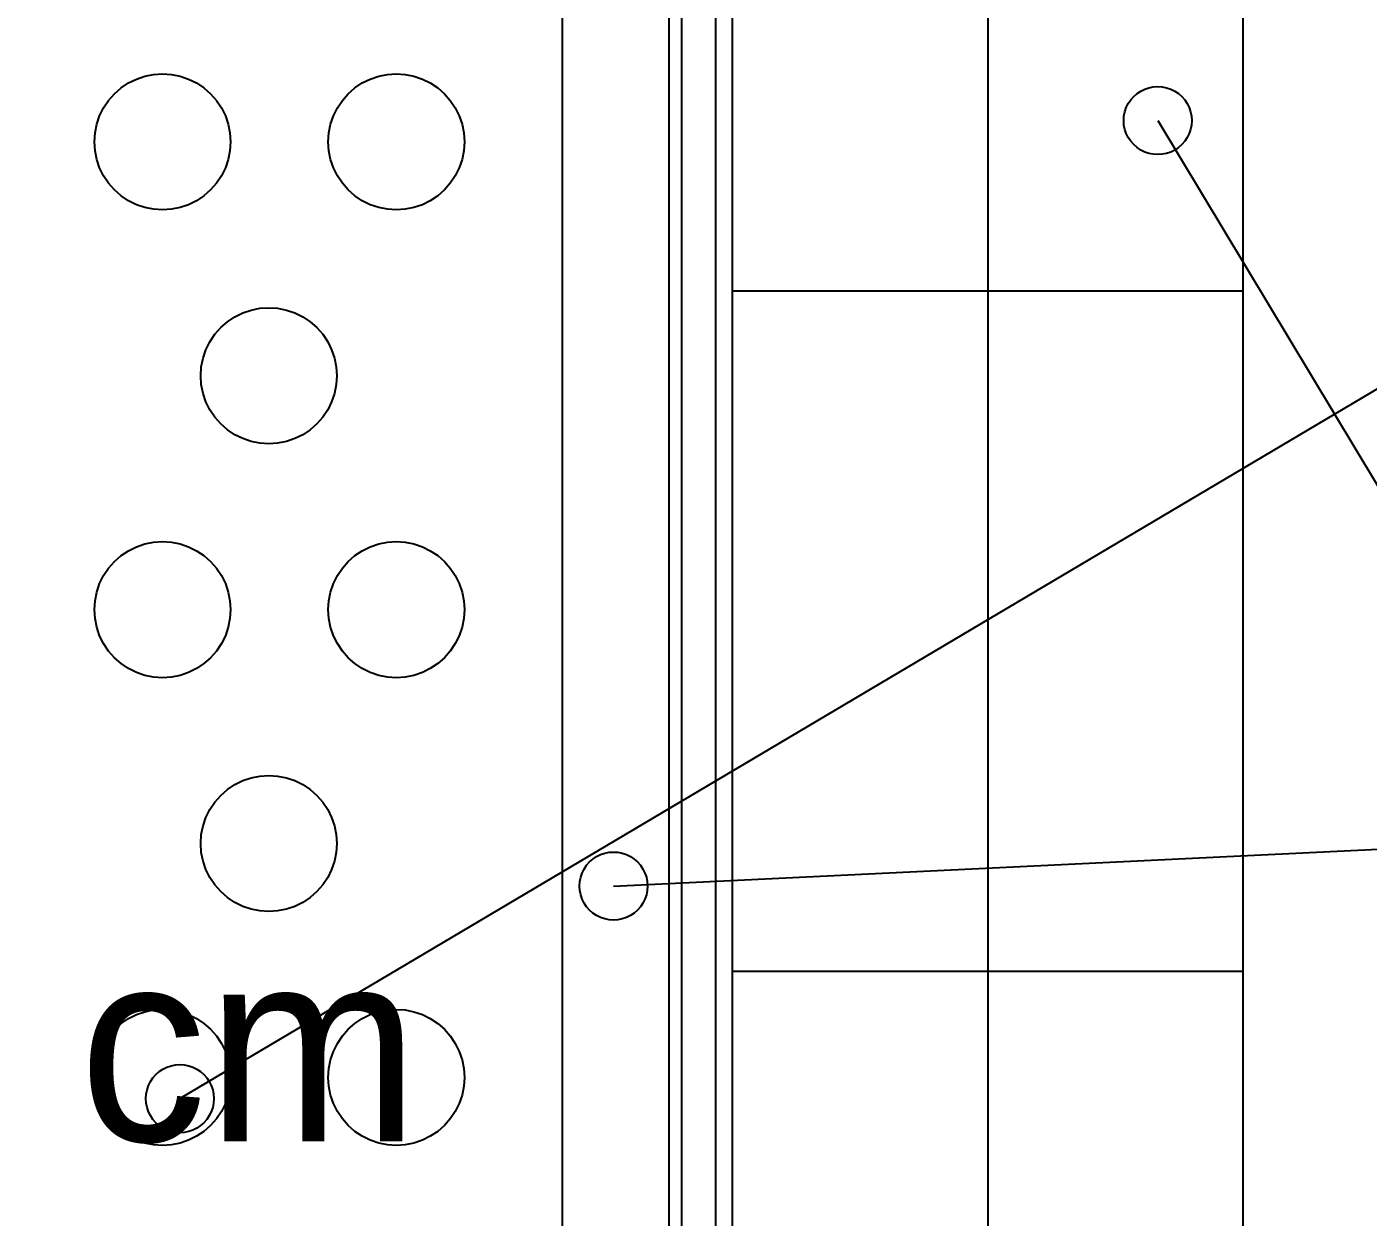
# Model space of a CAD drawing. Header units: millimetres. Extents: x 0 to 3648, y 0 to 594.
# Drawn here: x 1621.06 to 1645.62, y 403.71 to 425.49 of the extents above; entities that cross this region are included whole.
import ezdxf

# ---------------------------------------------------------------- set-up
doc = ezdxf.new("R2010")
doc.units = ezdxf.units.MM
for name, color, linetype in [('ALVENARIA', 8, 'CONTINUOUS'), ('ARMADURAS', 1, 'CONTINUOUS'), ('COTAS', 4, 'CONTINUOUS'), ('FORMAS', 7, 'CONTINUOUS'), ('SECUNDARIAS', 8, 'CONTINUOUS'), ('TEXTOS', 2, 'CONTINUOUS')]:
    doc.layers.add(name, color=color, linetype=linetype)

msp = doc.modelspace()

# ---------------------------------------------------------------- linework, layer by layer
at = {"layer": 'ALVENARIA'}
for p, q in [((1633.97847, 420.66487), (1643.31891, 420.66487)), ((1633.97847, 408.21082), (1643.31891, 408.21082))]:
    msp.add_line(p, q, dxfattribs=at)
at = {"layer": 'ARMADURAS'}
for p, q in [((1638.64869, 444.01621), (1638.64869, 345.94054)), ((1633.04422, 443.23784), (1633.04422, 343.6054))]:
    msp.add_line(p, q, dxfattribs=at)
at = {"layer": 'COTAS'}
for p, q in [((1623.85927, 405.87567), (1667.44852, 431.71783)), ((1641.52379, 424.35368), (1641.60091, 424.37986)), ((1641.60091, 424.37986), (1641.68079, 424.39576)), ((1641.68079, 424.39576), (1641.76217, 424.40108)), ((1641.76217, 424.40108), (1641.8433, 424.39576)), ((1641.8433, 424.39576), (1641.92318, 424.37986)), ((1641.92318, 424.37986), (1642.0003, 424.35368)), ((1641.22281, 424.08974), (1641.26813, 424.15746)), ((1641.26813, 424.15746), (1641.32171, 424.21869)), ((1641.32171, 424.21869), (1641.38306, 424.2724)), ((1641.38306, 424.2724), (1641.45067, 424.31765)), ((1641.45067, 424.31765), (1641.52379, 424.35368)), ((1642.0003, 424.35368), (1642.07342, 424.31765)), ((1642.07342, 424.31765), (1642.14128, 424.2724)), ((1642.14128, 424.2724), (1642.20237, 424.21869)), ((1642.20237, 424.21869), (1642.25621, 424.15746)), ((1642.25621, 424.15746), (1642.30128, 424.08974)), ((1641.14468, 423.85965), (1641.16071, 423.93954)), ((1641.16071, 423.93954), (1641.18675, 424.01668)), ((1641.18675, 424.01668), (1641.22281, 424.08974)), ((1642.30128, 424.08974), (1642.33734, 424.01668)), ((1642.33734, 424.01668), (1642.36363, 423.93954)), ((1642.36363, 423.93954), (1642.37941, 423.85965)), ((1641.13942, 423.77838), (1641.14468, 423.85965)), ((1641.14468, 423.69709), (1641.13942, 423.77838)), ((1641.16071, 423.61722), (1641.14468, 423.69709)), ((1641.76217, 423.77838), (1667.44852, 381.12324)), ((1642.37941, 423.69709), (1642.36363, 423.61722)), ((1642.37941, 423.85965), (1642.38492, 423.77838)), ((1642.38492, 423.77838), (1642.37941, 423.69709)), ((1641.18675, 423.54008), (1641.16071, 423.61722)), ((1641.22281, 423.46702), (1641.18675, 423.54008)), ((1641.26813, 423.3993), (1641.22281, 423.46702)), ((1641.32171, 423.33807), (1641.26813, 423.3993)), ((1642.25621, 423.3993), (1642.20237, 423.33807)), ((1642.30128, 423.46702), (1642.25621, 423.3993)), ((1642.33734, 423.54008), (1642.30128, 423.46702)), ((1642.36363, 423.61722), (1642.33734, 423.54008)), ((1641.38306, 423.28435), (1641.32171, 423.33807)), ((1641.45067, 423.2391), (1641.38306, 423.28435)), ((1641.52379, 423.20307), (1641.45067, 423.2391)), ((1641.60091, 423.17689), (1641.52379, 423.20307)), ((1641.68079, 423.161), (1641.60091, 423.17689)), ((1641.76217, 423.15568), (1641.68079, 423.161)), ((1641.8433, 423.161), (1641.76217, 423.15568)), ((1641.92318, 423.17689), (1641.8433, 423.161)), ((1642.0003, 423.20307), (1641.92318, 423.17689)), ((1642.07342, 423.2391), (1642.0003, 423.20307)), ((1642.14128, 423.28435), (1642.07342, 423.2391)), ((1642.20237, 423.33807), (1642.14128, 423.28435)), ((1631.79898, 409.76757), (1667.44852, 411.48)), ((1631.5606, 410.34287), (1631.63772, 410.36905)), ((1631.63772, 410.36905), (1631.7176, 410.38495)), ((1631.7176, 410.38495), (1631.79898, 410.39027)), ((1631.79898, 410.39027), (1631.88011, 410.38495)), ((1631.88011, 410.38495), (1631.95999, 410.36905)), ((1631.95999, 410.36905), (1632.03711, 410.34287)), ((1631.25962, 410.07891), (1631.30494, 410.14665)), ((1631.30494, 410.14665), (1631.35852, 410.20789)), ((1631.35852, 410.20789), (1631.41987, 410.2616)), ((1631.41987, 410.2616), (1631.48748, 410.30684)), ((1631.48748, 410.30684), (1631.5606, 410.34287)), ((1632.03711, 410.34287), (1632.11023, 410.30684)), ((1632.11023, 410.30684), (1632.17808, 410.2616)), ((1632.17808, 410.2616), (1632.23918, 410.20789)), ((1632.23918, 410.20789), (1632.29277, 410.14665)), ((1632.29277, 410.14665), (1632.33809, 410.07891)), ((1631.18149, 409.84884), (1631.19752, 409.92874)), ((1631.19752, 409.92874), (1631.22356, 410.00586)), ((1631.22356, 410.00586), (1631.25962, 410.07891)), ((1632.33809, 410.07891), (1632.37415, 410.00586)), ((1632.37415, 410.00586), (1632.40044, 409.92874)), ((1632.40044, 409.92874), (1632.41622, 409.84884)), ((1631.17623, 409.76757), (1631.18149, 409.84884)), ((1631.18149, 409.68629), (1631.17623, 409.76757)), ((1631.19752, 409.60641), (1631.18149, 409.68629)), ((1632.41622, 409.68629), (1632.40044, 409.60641)), ((1632.41622, 409.84884), (1632.42147, 409.76757)), ((1632.42147, 409.76757), (1632.41622, 409.68629)), ((1631.22356, 409.52927), (1631.19752, 409.60641)), ((1631.25962, 409.45621), (1631.22356, 409.52927)), ((1631.30494, 409.3885), (1631.25962, 409.45621)), ((1631.35852, 409.32726), (1631.30494, 409.3885)), ((1632.29277, 409.3885), (1632.23918, 409.32726)), ((1632.33809, 409.45621), (1632.29277, 409.3885)), ((1632.37415, 409.52927), (1632.33809, 409.45621)), ((1632.40044, 409.60641), (1632.37415, 409.52927)), ((1631.41987, 409.27355), (1631.35852, 409.32726)), ((1631.48748, 409.22829), (1631.41987, 409.27355)), ((1631.5606, 409.19226), (1631.48748, 409.22829)), ((1631.63772, 409.16608), (1631.5606, 409.19226)), ((1631.7176, 409.15019), (1631.63772, 409.16608)), ((1631.79898, 409.14487), (1631.7176, 409.15019)), ((1631.88011, 409.15019), (1631.79898, 409.14487)), ((1631.95999, 409.16608), (1631.88011, 409.15019)), ((1632.03711, 409.19226), (1631.95999, 409.16608)), ((1632.11023, 409.22829), (1632.03711, 409.19226)), ((1632.17808, 409.27355), (1632.11023, 409.22829)), ((1632.23918, 409.32726), (1632.17808, 409.27355)), ((1623.54803, 406.41496), (1623.62114, 406.45098)), ((1623.62114, 406.45098), (1623.69827, 406.47717)), ((1623.69827, 406.47717), (1623.77815, 406.49305)), ((1623.77815, 406.49305), (1623.85927, 406.49837)), ((1623.85927, 406.49837), (1623.94066, 406.49305)), ((1623.94066, 406.49305), (1624.02053, 406.47717)), ((1624.02053, 406.47717), (1624.09766, 406.45098)), ((1624.09766, 406.45098), (1624.17077, 406.41496)), ((1623.2841, 406.11398), (1623.32016, 406.18703)), ((1623.32016, 406.18703), (1623.36548, 406.25475)), ((1623.36548, 406.25475), (1623.41907, 406.31599)), ((1623.41907, 406.31599), (1623.48042, 406.3697)), ((1623.48042, 406.3697), (1623.54803, 406.41496)), ((1624.17077, 406.41496), (1624.23838, 406.3697)), ((1624.23838, 406.3697), (1624.29973, 406.31599)), ((1624.29973, 406.31599), (1624.35357, 406.25475)), ((1624.35357, 406.25475), (1624.39864, 406.18703)), ((1624.39864, 406.18703), (1624.4347, 406.11398)), ((1623.23678, 405.87567), (1623.24204, 405.95696)), ((1623.24204, 405.95696), (1623.25781, 406.03684)), ((1623.25781, 406.03684), (1623.2841, 406.11398)), ((1624.4347, 406.11398), (1624.46099, 406.03684)), ((1624.46099, 406.03684), (1624.47676, 405.95696)), ((1624.47676, 405.95696), (1624.48202, 405.87567)), ((1623.24204, 405.7944), (1623.23678, 405.87567)), ((1623.25781, 405.71451), (1623.24204, 405.7944)), ((1623.2841, 405.63739), (1623.25781, 405.71451)), ((1624.46099, 405.71451), (1624.4347, 405.63739)), ((1624.47676, 405.7944), (1624.46099, 405.71451)), ((1624.48202, 405.87567), (1624.47676, 405.7944)), ((1623.32016, 405.56433), (1623.2841, 405.63739)), ((1623.36548, 405.4966), (1623.32016, 405.56433)), ((1623.41907, 405.43536), (1623.36548, 405.4966)), ((1624.35357, 405.4966), (1624.29973, 405.43536)), ((1624.39864, 405.56433), (1624.35357, 405.4966)), ((1624.4347, 405.63739), (1624.39864, 405.56433)), ((1623.48042, 405.38165), (1623.41907, 405.43536)), ((1623.54803, 405.3364), (1623.48042, 405.38165)), ((1623.62114, 405.30038), (1623.54803, 405.3364)), ((1623.69827, 405.27419), (1623.62114, 405.30038)), ((1623.77815, 405.25829), (1623.69827, 405.27419)), ((1623.85927, 405.25297), (1623.77815, 405.25829)), ((1623.94066, 405.25829), (1623.85927, 405.25297)), ((1624.02053, 405.27419), (1623.94066, 405.25829)), ((1624.09766, 405.30038), (1624.02053, 405.27419)), ((1624.17077, 405.3364), (1624.09766, 405.30038)), ((1624.23838, 405.38165), (1624.17077, 405.3364)), ((1624.29973, 405.43536), (1624.23838, 405.38165))]:
    msp.add_line(p, q, dxfattribs=at)
at = {"layer": 'FORMAS'}
for p, q in [((1633.97847, 355.28108), (1633.97847, 445.57297)), ((1643.31891, 445.57297), (1643.31891, 355.28108))]:
    msp.add_line(p, q, dxfattribs=at)
at = {"layer": 'SECUNDARIAS'}
for p, q in [((1633.66697, 443.23784), (1633.66697, 344.38379)), ((1630.86473, 344.38379), (1630.86473, 440.9027)), ((1632.81085, 440.9027), (1632.81085, 344.38379)), ((1623.21875, 424.59217), (1623.37851, 424.62394)), ((1623.37851, 424.62394), (1623.54102, 424.63459)), ((1623.54102, 424.63459), (1623.70353, 424.62394)), ((1623.70353, 424.62394), (1623.86328, 424.59217)), ((1627.4996, 424.59217), (1627.65935, 424.62394)), ((1627.65935, 424.62394), (1627.82212, 424.63459)), ((1627.82212, 424.63459), (1627.98463, 424.62394)), ((1627.98463, 424.62394), (1628.14438, 424.59217)), ((1622.66036, 424.26982), (1622.7828, 424.37723)), ((1622.7828, 424.37723), (1622.91827, 424.46775)), ((1622.91827, 424.46775), (1623.0645, 424.5398)), ((1623.0645, 424.5398), (1623.21875, 424.59217)), ((1623.86328, 424.59217), (1624.01753, 424.5398)), ((1624.01753, 424.5398), (1624.16376, 424.46775)), ((1624.16376, 424.46775), (1624.29923, 424.37723)), ((1624.29923, 424.37723), (1624.42167, 424.26982)), ((1626.94146, 424.26982), (1627.0639, 424.37723)), ((1627.0639, 424.37723), (1627.19937, 424.46775)), ((1627.19937, 424.46775), (1627.34535, 424.5398)), ((1627.34535, 424.5398), (1627.4996, 424.59217)), ((1628.14438, 424.59217), (1628.29863, 424.5398)), ((1628.29863, 424.5398), (1628.44461, 424.46775)), ((1628.44461, 424.46775), (1628.58033, 424.37723)), ((1628.58033, 424.37723), (1628.70277, 424.26982)), ((1622.46254, 424.01189), (1622.55293, 424.14735)), ((1622.55293, 424.14735), (1622.66036, 424.26982)), ((1624.42167, 424.26982), (1624.5291, 424.14735)), ((1624.5291, 424.14735), (1624.61949, 424.01189)), ((1626.74339, 424.01189), (1626.83403, 424.14735)), ((1626.83403, 424.14735), (1626.94146, 424.26982)), ((1628.70277, 424.26982), (1628.8102, 424.14735)), ((1628.8102, 424.14735), (1628.90059, 424.01189)), ((1622.39042, 423.86579), (1622.46254, 424.01189)), ((1624.61949, 424.01189), (1624.69161, 423.86579)), ((1626.67152, 423.86579), (1626.74339, 424.01189)), ((1628.90059, 424.01189), (1628.97271, 423.86579)), ((1622.30629, 423.55175), (1622.33809, 423.71152)), ((1622.33809, 423.71152), (1622.39042, 423.86579)), ((1624.69161, 423.86579), (1624.74394, 423.71152)), ((1624.74394, 423.71152), (1624.77574, 423.55175)), ((1626.58739, 423.55175), (1626.61919, 423.71152)), ((1626.61919, 423.71152), (1626.67152, 423.86579)), ((1628.97271, 423.86579), (1629.02504, 423.71152)), ((1629.02504, 423.71152), (1629.05684, 423.55175)), ((1622.29552, 423.38919), (1622.30629, 423.55175)), ((1622.30629, 423.22664), (1622.29552, 423.38919)), ((1624.77574, 423.55175), (1624.78626, 423.38919)), ((1624.78626, 423.38919), (1624.77574, 423.22664)), ((1626.57662, 423.38919), (1626.58739, 423.55175)), ((1626.58739, 423.22664), (1626.57662, 423.38919)), ((1629.05684, 423.55175), (1629.06761, 423.38919)), ((1629.06761, 423.38919), (1629.05684, 423.22664)), ((1622.33809, 423.06685), (1622.30629, 423.22664)), ((1624.77574, 423.22664), (1624.74394, 423.06685)), ((1626.61919, 423.06685), (1626.58739, 423.22664)), ((1629.05684, 423.22664), (1629.02504, 423.06685)), ((1622.39042, 422.91259), (1622.33809, 423.06685)), ((1622.46254, 422.76648), (1622.39042, 422.91259)), ((1624.69161, 422.91259), (1624.61949, 422.76648)), ((1624.74394, 423.06685), (1624.69161, 422.91259)), ((1626.67152, 422.91259), (1626.61919, 423.06685)), ((1626.74339, 422.76648), (1626.67152, 422.91259)), ((1628.97271, 422.91259), (1628.90059, 422.76648)), ((1629.02504, 423.06685), (1628.97271, 422.91259)), ((1622.55293, 422.63103), (1622.46254, 422.76648)), ((1624.61949, 422.76648), (1624.5291, 422.63103)), ((1626.83403, 422.63103), (1626.74339, 422.76648)), ((1628.90059, 422.76648), (1628.8102, 422.63103)), ((1622.66036, 422.50855), (1622.55293, 422.63103)), ((1622.7828, 422.40114), (1622.66036, 422.50855)), ((1622.91827, 422.31064), (1622.7828, 422.40114)), ((1624.29923, 422.40114), (1624.16376, 422.31064)), ((1624.42167, 422.50855), (1624.29923, 422.40114)), ((1624.5291, 422.63103), (1624.42167, 422.50855)), ((1626.94146, 422.50855), (1626.83403, 422.63103)), ((1627.0639, 422.40114), (1626.94146, 422.50855)), ((1627.19937, 422.31064), (1627.0639, 422.40114)), ((1628.58033, 422.40114), (1628.44461, 422.31064)), ((1628.70277, 422.50855), (1628.58033, 422.40114)), ((1628.8102, 422.63103), (1628.70277, 422.50855)), ((1623.0645, 422.23859), (1622.91827, 422.31064)), ((1623.21875, 422.18622), (1623.0645, 422.23859)), ((1623.37851, 422.15444), (1623.21875, 422.18622)), ((1623.54102, 422.14378), (1623.37851, 422.15444)), ((1623.70353, 422.15444), (1623.54102, 422.14378)), ((1623.86328, 422.18622), (1623.70353, 422.15444)), ((1624.01753, 422.23859), (1623.86328, 422.18622)), ((1624.16376, 422.31064), (1624.01753, 422.23859)), ((1627.34535, 422.23859), (1627.19937, 422.31064)), ((1627.4996, 422.18622), (1627.34535, 422.23859)), ((1627.65935, 422.15444), (1627.4996, 422.18622)), ((1627.82212, 422.14378), (1627.65935, 422.15444)), ((1627.98463, 422.15444), (1627.82212, 422.14378)), ((1628.14438, 422.18622), (1627.98463, 422.15444)), ((1628.29863, 422.23859), (1628.14438, 422.18622)), ((1628.44461, 422.31064), (1628.29863, 422.23859)), ((1624.72867, 420.09616), (1624.86413, 420.18666)), ((1624.86413, 420.18666), (1625.01037, 420.25872)), ((1625.01037, 420.25872), (1625.16461, 420.31108)), ((1625.16461, 420.31108), (1625.32437, 420.34285)), ((1625.32437, 420.34285), (1625.48688, 420.35351)), ((1625.48688, 420.35351), (1625.64964, 420.34285)), ((1625.64964, 420.34285), (1625.8094, 420.31108)), ((1625.8094, 420.31108), (1625.96364, 420.25872)), ((1625.96364, 420.25872), (1626.10963, 420.18666)), ((1626.10963, 420.18666), (1626.24509, 420.09616)), ((1624.4988, 419.86626), (1624.60622, 419.98874)), ((1624.60622, 419.98874), (1624.72867, 420.09616)), ((1626.24509, 420.09616), (1626.36754, 419.98874)), ((1626.36754, 419.98874), (1626.47496, 419.86626)), ((1624.33629, 419.5847), (1624.4084, 419.73081)), ((1624.4084, 419.73081), (1624.4988, 419.86626)), ((1626.47496, 419.86626), (1626.5656, 419.73081)), ((1626.5656, 419.73081), (1626.63747, 419.5847)), ((1624.28395, 419.43044), (1624.33629, 419.5847)), ((1626.63747, 419.5847), (1626.6898, 419.43044)), ((1624.24139, 419.10811), (1624.25215, 419.27067)), ((1624.25215, 419.27067), (1624.28395, 419.43044)), ((1626.6898, 419.43044), (1626.7216, 419.27067)), ((1626.7216, 419.27067), (1626.73237, 419.10811)), ((1624.25215, 418.94555), (1624.24139, 419.10811)), ((1626.73237, 419.10811), (1626.7216, 418.94555)), ((1624.28395, 418.78577), (1624.25215, 418.94555)), ((1624.33629, 418.63152), (1624.28395, 418.78577)), ((1626.6898, 418.78577), (1626.63747, 418.63152)), ((1626.7216, 418.94555), (1626.6898, 418.78577)), ((1624.4084, 418.48541), (1624.33629, 418.63152)), ((1624.4988, 418.34996), (1624.4084, 418.48541)), ((1626.5656, 418.48541), (1626.47496, 418.34996)), ((1626.63747, 418.63152), (1626.5656, 418.48541)), ((1624.60622, 418.22747), (1624.4988, 418.34996)), ((1624.72867, 418.12006), (1624.60622, 418.22747)), ((1626.36754, 418.22747), (1626.24509, 418.12006)), ((1626.47496, 418.34996), (1626.36754, 418.22747)), ((1624.86413, 418.02956), (1624.72867, 418.12006)), ((1625.01037, 417.9575), (1624.86413, 418.02956)), ((1626.10963, 418.02956), (1625.96364, 417.9575)), ((1626.24509, 418.12006), (1626.10963, 418.02956)), ((1625.16461, 417.90514), (1625.01037, 417.9575)), ((1625.32437, 417.87335), (1625.16461, 417.90514)), ((1625.48688, 417.8627), (1625.32437, 417.87335)), ((1625.64964, 417.87335), (1625.48688, 417.8627)), ((1625.8094, 417.90514), (1625.64964, 417.87335)), ((1625.96364, 417.9575), (1625.8094, 417.90514)), ((1623.0645, 415.97763), (1623.21875, 416.03)), ((1623.21875, 416.03), (1623.37851, 416.06178)), ((1623.37851, 416.06178), (1623.54102, 416.07243)), ((1623.54102, 416.07243), (1623.70353, 416.06178)), ((1623.70353, 416.06178), (1623.86328, 416.03)), ((1623.86328, 416.03), (1624.01753, 415.97763)), ((1627.34535, 415.97763), (1627.4996, 416.03)), ((1627.4996, 416.03), (1627.65935, 416.06178)), ((1627.65935, 416.06178), (1627.82212, 416.07243)), ((1627.82212, 416.07243), (1627.98463, 416.06178)), ((1627.98463, 416.06178), (1628.14438, 416.03)), ((1628.14438, 416.03), (1628.29863, 415.97763)), ((1622.66036, 415.70765), (1622.7828, 415.81508)), ((1622.7828, 415.81508), (1622.91827, 415.90558)), ((1622.91827, 415.90558), (1623.0645, 415.97763)), ((1624.01753, 415.97763), (1624.16376, 415.90558)), ((1624.16376, 415.90558), (1624.29923, 415.81508)), ((1624.29923, 415.81508), (1624.42167, 415.70765)), ((1626.94146, 415.70765), (1627.0639, 415.81508)), ((1627.0639, 415.81508), (1627.19937, 415.90558)), ((1627.19937, 415.90558), (1627.34535, 415.97763)), ((1628.29863, 415.97763), (1628.44461, 415.90558)), ((1628.44461, 415.90558), (1628.58033, 415.81508)), ((1628.58033, 415.81508), (1628.70277, 415.70765)), ((1622.46254, 415.44973), (1622.55293, 415.58518)), ((1622.55293, 415.58518), (1622.66036, 415.70765)), ((1624.42167, 415.70765), (1624.5291, 415.58518)), ((1624.5291, 415.58518), (1624.61949, 415.44973)), ((1626.74339, 415.44973), (1626.83403, 415.58518)), ((1626.83403, 415.58518), (1626.94146, 415.70765)), ((1628.70277, 415.70765), (1628.8102, 415.58518)), ((1628.8102, 415.58518), (1628.90059, 415.44973)), ((1622.33809, 415.14935), (1622.39042, 415.30362)), ((1622.39042, 415.30362), (1622.46254, 415.44973)), ((1624.61949, 415.44973), (1624.69161, 415.30362)), ((1624.69161, 415.30362), (1624.74394, 415.14935)), ((1626.61919, 415.14935), (1626.67152, 415.30362)), ((1626.67152, 415.30362), (1626.74339, 415.44973)), ((1628.90059, 415.44973), (1628.97271, 415.30362)), ((1628.97271, 415.30362), (1629.02504, 415.14935)), ((1622.30629, 414.98958), (1622.33809, 415.14935)), ((1624.74394, 415.14935), (1624.77574, 414.98958)), ((1626.58739, 414.98958), (1626.61919, 415.14935)), ((1629.02504, 415.14935), (1629.05684, 414.98958)), ((1622.29552, 414.82703), (1622.30629, 414.98958)), ((1622.30629, 414.66447), (1622.29552, 414.82703)), ((1624.77574, 414.98958), (1624.78626, 414.82703)), ((1624.78626, 414.82703), (1624.77574, 414.66447)), ((1626.57662, 414.82703), (1626.58739, 414.98958)), ((1626.58739, 414.66447), (1626.57662, 414.82703)), ((1629.05684, 414.98958), (1629.06761, 414.82703)), ((1629.06761, 414.82703), (1629.05684, 414.66447)), ((1622.33809, 414.5047), (1622.30629, 414.66447)), ((1624.77574, 414.66447), (1624.74394, 414.5047)), ((1626.61919, 414.5047), (1626.58739, 414.66447)), ((1629.05684, 414.66447), (1629.02504, 414.5047)), ((1622.39042, 414.35044), (1622.33809, 414.5047)), ((1622.46254, 414.20433), (1622.39042, 414.35044)), ((1624.69161, 414.35044), (1624.61949, 414.20433)), ((1624.74394, 414.5047), (1624.69161, 414.35044)), ((1626.67152, 414.35044), (1626.61919, 414.5047)), ((1626.74339, 414.20433), (1626.67152, 414.35044)), ((1628.97271, 414.35044), (1628.90059, 414.20433)), ((1629.02504, 414.5047), (1628.97271, 414.35044)), ((1622.55293, 414.06888), (1622.46254, 414.20433)), ((1622.66036, 413.9464), (1622.55293, 414.06888)), ((1624.5291, 414.06888), (1624.42167, 413.9464)), ((1624.61949, 414.20433), (1624.5291, 414.06888)), ((1626.83403, 414.06888), (1626.74339, 414.20433)), ((1626.94146, 413.9464), (1626.83403, 414.06888)), ((1628.8102, 414.06888), (1628.70277, 413.9464)), ((1628.90059, 414.20433), (1628.8102, 414.06888)), ((1622.7828, 413.83898), (1622.66036, 413.9464)), ((1622.91827, 413.74847), (1622.7828, 413.83898)), ((1624.29923, 413.83898), (1624.16376, 413.74847)), ((1624.42167, 413.9464), (1624.29923, 413.83898)), ((1627.0639, 413.83898), (1626.94146, 413.9464)), ((1627.19937, 413.74847), (1627.0639, 413.83898)), ((1628.58033, 413.83898), (1628.44461, 413.74847)), ((1628.70277, 413.9464), (1628.58033, 413.83898)), ((1623.0645, 413.67642), (1622.91827, 413.74847)), ((1623.21875, 413.62405), (1623.0645, 413.67642)), ((1623.37851, 413.59227), (1623.21875, 413.62405)), ((1623.54102, 413.58163), (1623.37851, 413.59227)), ((1623.70353, 413.59227), (1623.54102, 413.58163)), ((1623.86328, 413.62405), (1623.70353, 413.59227)), ((1624.01753, 413.67642), (1623.86328, 413.62405)), ((1624.16376, 413.74847), (1624.01753, 413.67642)), ((1627.34535, 413.67642), (1627.19937, 413.74847)), ((1627.4996, 413.62405), (1627.34535, 413.67642)), ((1627.65935, 413.59227), (1627.4996, 413.62405)), ((1627.82212, 413.58163), (1627.65935, 413.59227)), ((1627.98463, 413.59227), (1627.82212, 413.58163)), ((1628.14438, 413.62405), (1627.98463, 413.59227)), ((1628.29863, 413.67642), (1628.14438, 413.62405)), ((1628.44461, 413.74847), (1628.29863, 413.67642)), ((1624.72867, 411.53399), (1624.86413, 411.6245)), ((1624.86413, 411.6245), (1625.01037, 411.69655)), ((1625.01037, 411.69655), (1625.16461, 411.74891)), ((1625.16461, 411.74891), (1625.32437, 411.7807)), ((1625.32437, 411.7807), (1625.48688, 411.79136)), ((1625.48688, 411.79136), (1625.64964, 411.7807)), ((1625.64964, 411.7807), (1625.8094, 411.74891)), ((1625.8094, 411.74891), (1625.96364, 411.69655)), ((1625.96364, 411.69655), (1626.10963, 411.6245)), ((1626.10963, 411.6245), (1626.24509, 411.53399)), ((1624.4988, 411.30411), (1624.60622, 411.42659)), ((1624.60622, 411.42659), (1624.72867, 411.53399)), ((1626.24509, 411.53399), (1626.36754, 411.42659)), ((1626.36754, 411.42659), (1626.47496, 411.30411)), ((1624.33629, 411.02255), (1624.4084, 411.16864)), ((1624.4084, 411.16864), (1624.4988, 411.30411)), ((1626.47496, 411.30411), (1626.5656, 411.16864)), ((1626.5656, 411.16864), (1626.63747, 411.02255)), ((1624.25215, 410.7085), (1624.28395, 410.86829)), ((1624.28395, 410.86829), (1624.33629, 411.02255)), ((1626.63747, 411.02255), (1626.6898, 410.86829)), ((1626.6898, 410.86829), (1626.7216, 410.7085)), ((1624.24139, 410.54594), (1624.25215, 410.7085)), ((1626.7216, 410.7085), (1626.73237, 410.54594)), ((1624.25215, 410.38339), (1624.24139, 410.54594)), ((1624.28395, 410.22361), (1624.25215, 410.38339)), ((1626.7216, 410.38339), (1626.6898, 410.22361)), ((1626.73237, 410.54594), (1626.7216, 410.38339)), ((1624.33629, 410.06935), (1624.28395, 410.22361)), ((1626.6898, 410.22361), (1626.63747, 410.06935)), ((1624.4084, 409.92324), (1624.33629, 410.06935)), ((1624.4988, 409.78779), (1624.4084, 409.92324)), ((1626.5656, 409.92324), (1626.47496, 409.78779)), ((1626.63747, 410.06935), (1626.5656, 409.92324)), ((1624.60622, 409.66531), (1624.4988, 409.78779)), ((1624.72867, 409.55789), (1624.60622, 409.66531)), ((1626.36754, 409.66531), (1626.24509, 409.55789)), ((1626.47496, 409.78779), (1626.36754, 409.66531)), ((1624.86413, 409.46739), (1624.72867, 409.55789)), ((1625.01037, 409.39534), (1624.86413, 409.46739)), ((1625.16461, 409.34297), (1625.01037, 409.39534)), ((1625.96364, 409.39534), (1625.8094, 409.34297)), ((1626.10963, 409.46739), (1625.96364, 409.39534)), ((1626.24509, 409.55789), (1626.10963, 409.46739)), ((1625.32437, 409.3112), (1625.16461, 409.34297)), ((1625.48688, 409.30054), (1625.32437, 409.3112)), ((1625.64964, 409.3112), (1625.48688, 409.30054)), ((1625.8094, 409.34297), (1625.64964, 409.3112)), ((1622.91827, 407.34341), (1623.0645, 407.41546)), ((1623.0645, 407.41546), (1623.21875, 407.46783)), ((1623.21875, 407.46783), (1623.37851, 407.49962)), ((1623.37851, 407.49962), (1623.54102, 407.51027)), ((1623.54102, 407.51027), (1623.70353, 407.49962)), ((1623.70353, 407.49962), (1623.86328, 407.46783)), ((1623.86328, 407.46783), (1624.01753, 407.41546)), ((1624.01753, 407.41546), (1624.16376, 407.34341)), ((1627.19937, 407.34341), (1627.34535, 407.41546)), ((1627.34535, 407.41546), (1627.4996, 407.46783)), ((1627.4996, 407.46783), (1627.65935, 407.49962)), ((1627.65935, 407.49962), (1627.82212, 407.51027)), ((1627.82212, 407.51027), (1627.98463, 407.49962)), ((1627.98463, 407.49962), (1628.14438, 407.46783)), ((1628.14438, 407.46783), (1628.29863, 407.41546)), ((1628.29863, 407.41546), (1628.44461, 407.34341)), ((1622.66036, 407.1455), (1622.7828, 407.25291)), ((1622.7828, 407.25291), (1622.91827, 407.34341)), ((1624.16376, 407.34341), (1624.29923, 407.25291)), ((1624.29923, 407.25291), (1624.42167, 407.1455)), ((1626.94146, 407.1455), (1627.0639, 407.25291)), ((1627.0639, 407.25291), (1627.19937, 407.34341)), ((1628.44461, 407.34341), (1628.58033, 407.25291)), ((1628.58033, 407.25291), (1628.70277, 407.1455)), ((1622.46254, 406.88757), (1622.55293, 407.02302)), ((1622.55293, 407.02302), (1622.66036, 407.1455)), ((1624.42167, 407.1455), (1624.5291, 407.02302)), ((1624.5291, 407.02302), (1624.61949, 406.88757)), ((1626.74339, 406.88757), (1626.83403, 407.02302)), ((1626.83403, 407.02302), (1626.94146, 407.1455)), ((1628.70277, 407.1455), (1628.8102, 407.02302)), ((1628.8102, 407.02302), (1628.90059, 406.88757)), ((1622.33809, 406.5872), (1622.39042, 406.74146)), ((1622.39042, 406.74146), (1622.46254, 406.88757)), ((1624.61949, 406.88757), (1624.69161, 406.74146)), ((1624.69161, 406.74146), (1624.74394, 406.5872)), ((1626.61919, 406.5872), (1626.67152, 406.74146)), ((1626.67152, 406.74146), (1626.74339, 406.88757)), ((1628.90059, 406.88757), (1628.97271, 406.74146)), ((1628.97271, 406.74146), (1629.02504, 406.5872)), ((1622.30629, 406.42742), (1622.33809, 406.5872)), ((1624.74394, 406.5872), (1624.77574, 406.42742)), ((1626.58739, 406.42742), (1626.61919, 406.5872)), ((1629.02504, 406.5872), (1629.05684, 406.42742)), ((1622.29552, 406.26486), (1622.30629, 406.42742)), ((1622.30629, 406.1023), (1622.29552, 406.26486)), ((1624.77574, 406.42742), (1624.78626, 406.26486)), ((1624.78626, 406.26486), (1624.77574, 406.1023)), ((1626.57662, 406.26486), (1626.58739, 406.42742)), ((1626.58739, 406.1023), (1626.57662, 406.26486)), ((1629.05684, 406.42742), (1629.06761, 406.26486)), ((1629.06761, 406.26486), (1629.05684, 406.1023)), ((1622.33809, 405.94253), (1622.30629, 406.1023)), ((1622.39042, 405.78827), (1622.33809, 405.94253)), ((1624.74394, 405.94253), (1624.69161, 405.78827)), ((1624.77574, 406.1023), (1624.74394, 405.94253)), ((1626.61919, 405.94253), (1626.58739, 406.1023)), ((1626.67152, 405.78827), (1626.61919, 405.94253)), ((1629.02504, 405.94253), (1628.97271, 405.78827)), ((1629.05684, 406.1023), (1629.02504, 405.94253)), ((1622.46254, 405.64216), (1622.39042, 405.78827)), ((1624.69161, 405.78827), (1624.61949, 405.64216)), ((1626.74339, 405.64216), (1626.67152, 405.78827)), ((1628.97271, 405.78827), (1628.90059, 405.64216)), ((1622.55293, 405.50671), (1622.46254, 405.64216)), ((1622.66036, 405.38423), (1622.55293, 405.50671)), ((1624.5291, 405.50671), (1624.42167, 405.38423)), ((1624.61949, 405.64216), (1624.5291, 405.50671)), ((1626.83403, 405.50671), (1626.74339, 405.64216)), ((1626.94146, 405.38423), (1626.83403, 405.50671)), ((1628.8102, 405.50671), (1628.70277, 405.38423)), ((1628.90059, 405.64216), (1628.8102, 405.50671)), ((1622.7828, 405.27682), (1622.66036, 405.38423)), ((1622.91827, 405.1863), (1622.7828, 405.27682)), ((1624.29923, 405.27682), (1624.16376, 405.1863)), ((1624.42167, 405.38423), (1624.29923, 405.27682)), ((1627.0639, 405.27682), (1626.94146, 405.38423)), ((1627.19937, 405.1863), (1627.0639, 405.27682)), ((1628.58033, 405.27682), (1628.44461, 405.1863)), ((1628.70277, 405.38423), (1628.58033, 405.27682)), ((1623.0645, 405.11427), (1622.91827, 405.1863)), ((1623.21875, 405.0619), (1623.0645, 405.11427)), ((1623.37851, 405.03012), (1623.21875, 405.0619)), ((1623.54102, 405.01946), (1623.37851, 405.03012)), ((1623.70353, 405.03012), (1623.54102, 405.01946)), ((1623.86328, 405.0619), (1623.70353, 405.03012)), ((1624.01753, 405.11427), (1623.86328, 405.0619)), ((1624.16376, 405.1863), (1624.01753, 405.11427)), ((1627.34535, 405.11427), (1627.19937, 405.1863)), ((1627.4996, 405.0619), (1627.34535, 405.11427)), ((1627.65935, 405.03012), (1627.4996, 405.0619)), ((1627.82212, 405.01946), (1627.65935, 405.03012)), ((1627.98463, 405.03012), (1627.82212, 405.01946)), ((1628.14438, 405.0619), (1627.98463, 405.03012)), ((1628.29863, 405.11427), (1628.14438, 405.0619)), ((1628.44461, 405.1863), (1628.29863, 405.11427))]:
    msp.add_line(p, q, dxfattribs=at)

# ---------------------------------------------------------------- texts
at = {"layer": 'TEXTOS'}
msp.add_text('CAMADAS ≤ 20 cm', height=3.49162, dxfattribs=at).set_placement((1587.27574, 405.0973))

doc.saveas('drawing.dxf')
